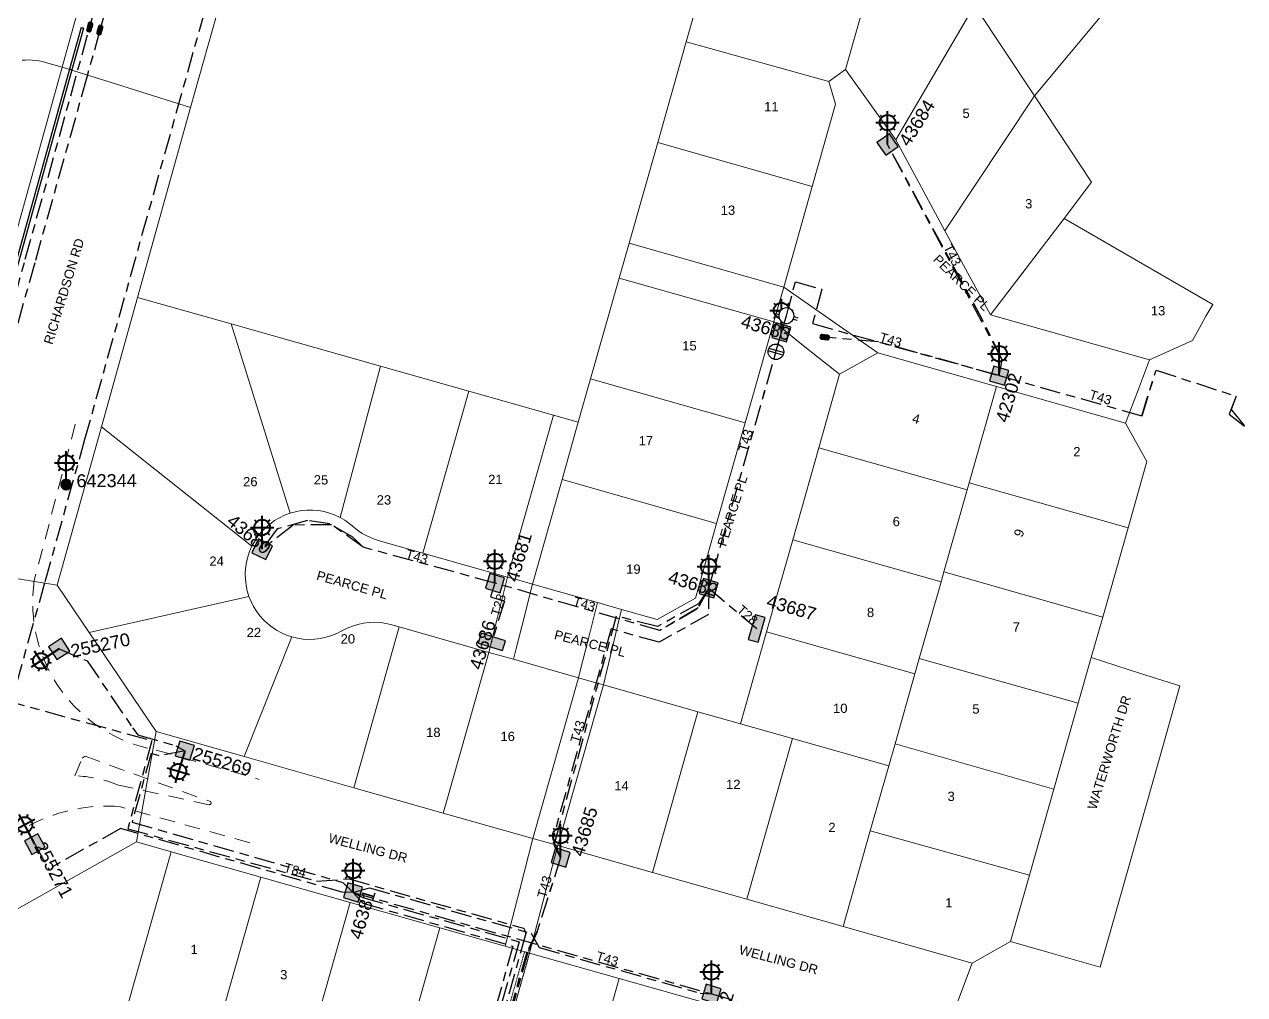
# Model space of a CAD drawing. Header units: metres. Extents: x 289087 to 291245, y 6227587 to 6229773.
# Drawn here: x 290850.8 to 291086.7, y 6228997.5 to 6229185.1 of the extents above; entities that cross this region are included whole.
import ezdxf
from ezdxf.enums import TextEntityAlignment as Align

# ---------------------------------------------------------------- set-up
doc = ezdxf.new("R2010")
doc.units = ezdxf.units.M
for name, pattern in [('Cable Exist UG', [8.2, 4, -1.2, 1.8, -1.2]), ('Dash', [5, 3, -2]), ('HIDDEN', [0.375, 0.25, -0.125]), ('HIDDEN2', [0.1875, 0.125, -0.0625])]:
    doc.linetypes.add(name, pattern=pattern)
for name, color, linetype, lineweight in [('Cadastre Developer_SP_EXT', 9, 'Continuous', 5), ('Cadastre Land Parcels_SP_EXT', 9, 'Continuous', 5), ('Cadastre Other Property_SP_EXT', 9, 'HIDDEN', 5), ('Cadastre Roads_SP_EXT', 9, 'Continuous', 5)]:
    doc.layers.add(name, color=color, linetype=linetype, lineweight=lineweight)
for name, color, linetype in [('Duct_SP_EXT', 7, 'Continuous'), ('Equip_HV_EXT', 7, 'Continuous'), ('Equip_LV_EXT', 7, 'Continuous'), ('Equip_SL_EXT', 7, 'Continuous'), ('Equip_SP_SL_EXT', 7, 'Continuous'), ('Mains_HV_EXT', 7, 'Continuous'), ('Mains_LV_EXT', 7, 'Continuous'), ('Mains_SL_EXT', 7, 'Continuous'), ('SupportsOH_SP_TR_HV_LV_SL_EXT', 7, 'Continuous'), ('SupportsUG_SP_LV_EXT', 7, 'Continuous'), ('SupportsUG_SP_LV_SL_EXT', 7, 'Continuous')]:
    doc.layers.add(name, color=color, linetype=linetype)
doc.styles.add('COLUMN_LABEL', font='arial.ttf')
doc.styles.add('iecARIAL', font='arial.ttf', dxfattribs={"height": 2})
doc.styles.add('POLE_LABEL', font='arial.ttf')
doc.styles.get("Standard").update_dxf_attribs({"font": 'arial.ttf'})

# ---------------------------------------------------------------- blocks, each defined once
blk = doc.blocks.new('COLUMN_EXT')
blk.add_hatch(color=256).paths.add_polyline_path([(-1.49, 1.48), (-1.49, -1.49), (1.48, -1.49), (1.48, 1.48)])
blk.add_lwpolyline([(-1.49, -1.49), (1.48, -1.49), (1.48, 1.48), (-1.49, 1.48)], close=True)
for tag, height, style, flags, p in [('ASSET_NUM', 2.5, 'COLUMN_LABEL', 8, (2, 2)), ('STRUCTURE_PLANT_NUMBER', 0.2, 'POLE_LABEL', 9, (1.81, 0.03)), ('STREET_CODE', 0.2, 'COLUMN_LABEL', 9, (1.81, -0.2))]:
    blk.add_attdef(tag, text='', height=height, dxfattribs=dict(style=style, flags=flags)).set_placement(p, align=Align.MIDDLE_LEFT)
at = {"flags": 1}
blk.add_attdef('Z', (1.81, -2.35), '', height=0.2, dxfattribs=at)
at = {"flags": 9}
for tag, p in [('COLUMN_TYPE', (1.81, -0.4)), ('OWNED_BY', (1.81, -0.6)), ('STATE', (1.81, -0.8)), ('USAGE', (1.81, -1)), ('STREETNAME', (1.81, -1.6)), ('SUBURB', (1.81, -1.8)), ('LEGEND', (1.81, -1.2)), ('LOCATION', (1.81, -1.4)), ('NOTES', (1.81, -2))]:
    blk.add_attdef(tag, text='', height=0.2, dxfattribs=at).set_placement(p, align=Align.MIDDLE_LEFT)
blk = doc.blocks.new('PILLAR_EXT')
blk.add_hatch(color=256).paths.add_polyline_path([(-2.475, 0.99), (-2.475, -0.99), (2.475, -0.99), (2.475, 0.99)])
blk.add_lwpolyline([(-2.475, -0.99), (2.475, -0.99), (2.475, 0.99), (-2.475, 0.99)], close=True)
at = {"style": 'iecARIAL', "flags": 8}
blk.add_attdef('ASSET_NUM', (1.5, 3.5), '', height=2.5, dxfattribs=at)
for tag, p, flags in [('OWNED_BY', (0, -0.2), 9), ('STATE', (0, -0.4), 9), ('SUPPORT_TYPE', (0, -0.6), 9), ('STREETNAME', (0, -1.8), 9), ('SUBURB', (0, -2), 1), ('USAGE', (0, -0.8), 9), ('LEGEND', (0, -1), 9), ('LOCATION', (0, -1.2), 9), ('NOTES', (0, -1.4), 9), ('PARENT', (0, -1.6), 9)]:
    blk.add_attdef(tag, p, '', height=0.2, dxfattribs=dict(flags=flags))
blk = doc.blocks.new('SL_LANTERN_EXT')
at = {"lineweight": 40}
for p, q in [((-1.46, 5.68), (-1.06, 5.28)), ((0, 1.97), (0, 6.47)), ((1.46, 5.68), (1.06, 5.28)), ((-2.25, 4.22), (2.25, 4.22)), ((-1.46, 2.76), (-1.06, 3.16)), ((0, 0), (0, 2.72)), ((1.46, 2.76), (1.06, 3.16))]:
    blk.add_line(p, q, dxfattribs=at)
blk.add_circle((0, 4.22), 1.5, dxfattribs=at)
at = {"style": 'iecARIAL', "flags": 9}
blk.add_attdef('ASSET_NUM', (1.5, 1.5), '', height=2.5, dxfattribs=at)
for tag, p, height, flags in [('OPERATING_VOLTAGE', (0.98, -1.65), 0.2, 9), ('ORIENTATION', (0.98, -1.85), 0.2, 9), ('OWNED_BY', (0.98, -2.05), 0.2, 9), ('STATE', (0.98, -2.25), 0.2, 9), ('CONSTRUCTED_VOLTAGE', (0.98, -0.65), 0.2, 9), ('CONTROL_TYPE', (0.98, -0.85), 0.2, 9), ('LANTERN_PURPOSE', (0.98, -1.05), 0.2, 9), ('LANTERN_TYPE', (0.98, -1.25), 0.2, 9), ('NO_PHASES', (0.98, -1.45), 0.2, 9), ('USAGE', (0.98, -2.45), 0.2, 9), ('LNUMBER', (2.18, -3.25), 2.5, 8), ('CEXIST', (0.98, -2.65), 0.2, 9), ('CNEW', (0.98, -2.85), 0.2, 9), ('CNUMBER', (0.98, -3.05), 0.2, 9), ('CREMOVE', (0.98, -3.25), 0.2, 9), ('CREPLACE', (0.98, -3.45), 0.2, 9), ('LKINGHEIGHT', (0.98, -3.65), 0.2, 9), ('LBRACKET', (0.98, -3.85), 0.2, 9), ('LBRACKETVOCAB', (0.98, -4.05), 0.2, 9), ('LCATEGORY', (0.98, -4.25), 0.2, 9), ('LCHARGE1', (0.98, -4.45), 0.2, 9), ('LCHARGE1PERCENT', (0.98, -4.65), 0.2, 9), ('LCHARGE2', (0.98, -4.85), 0.2, 9), ('LCHARGE2PERCENT', (0.98, -5.05), 0.2, 9), ('LCHARGE3', (0.98, -5.25), 0.2, 9), ('LCHARGE3PERCENT', (0.98, -5.45), 0.2, 9), ('LEXIST', (0.98, -5.65), 0.2, 9), ('LLAMP', (0.98, -5.85), 0.2, 9), ('LLAMPVOCAB', (0.98, -6.05), 0.2, 9), ('LMAST', (0.98, -6.25), 0.2, 9), ('LMASTVOCAB', (0.98, -6.45), 0.2, 9), ('LNEW', (0.98, -6.65), 0.2, 9), ('LANTNUMBER', (0.98, -6.85), 0.2, 9), ('LOUTREACH', (0.98, -7.25), 0.2, 9), ('STREETNAME', (0.98, -9.25), 0.2, 9), ('SUBURB', (0.98, -9.45), 0.2, 1), ('LOUTREACHVOCAB', (0.98, -7.45), 0.2, 9), ('LRATECODE', (0.98, -7.65), 0.2, 9), ('LREMOVE', (0.98, -7.85), 0.2, 9), ('LREPLACE', (0.98, -8.05), 0.2, 9), ('LTYPE', (0.98, -8.25), 0.2, 9), ('LTYPEVOCAB', (0.98, -8.45), 0.2, 9), ('LEGEND', (0.98, -8.65), 0.2, 9), ('LOCATION', (0.98, -8.85), 0.2, 9), ('NOTES', (0.98, -9.05), 0.2, 9)]:
    blk.add_attdef(tag, p, '', height=height, dxfattribs=dict(flags=flags))
blk = doc.blocks.new('POLE_EXT')
blk.add_hatch(color=256).paths.add_polyline_path([(-1, 0, 1), (1, 0, 1)])
blk.add_lwpolyline([(-1, 0, 1), (1, 0, 1)], format="xyb", close=True)
for tag, height, flags, p in [('pNumber', 2.5, 8, (-17.84, 2.07)), ('OWNED_BY', 0.2, 9, (1.35, -0.4)), ('SPECIAL_USE', 0.2, 9, (1.35, -0.8)), ('STATE', 0.2, 9, (1.35, -1)), ('cLV', 0.2, 9, (1.35, -1.4)), ('hDepth', 0.2, 9, (1.35, -1.6)), ('hDia', 0.2, 9, (1.35, -1.8)), ('cHV', 0.2, 9, (1.35, -2)), ('PARENT', 0.2, 9, (1.35, -0.6)), ('USAGE', 0.2, 9, (1.35, -1.2)), ('LBRACKET', 0.2, 9, (1.35, -2.2)), ('LExisting', 0.2, 9, (1.35, -2.4)), ('cLinedev', 0.2, 9, (1.35, -3.4)), ('pExisting', 0.2, 9, (1.35, -3.8)), ('pFooting', 0.2, 9, (1.35, -4.4)), ('pNew', 0.2, 9, (1.35, -4.6)), ('LANTNUMBER', 0.2, 9, (1.35, -2.6)), ('LOther', 0.2, 9, (1.35, -2.8)), ('LRemove', 0.2, 9, (1.35, -3)), ('LEGEND', 0.2, 9, (1.35, -3.2)), ('LOCATION', 0.2, 9, (1.35, -3.6)), ('PFNUMBER', 0.2, 9, (1.35, -4)), ('NEWPFNUMBER', 0.2, 9, (1.35, -4.2)), ('pRelocate', 0.2, 9, (1.35, -5)), ('pRemove', 0.2, 9, (1.35, -5.2)), ('pReplace', 0.2, 9, (1.35, -5.4)), ('pStay', 0.2, 9, (1.35, -5.6)), ('pType', 0.2, 9, (1.35, -5.8)), ('cspan', 0.2, 9, (1.35, -6)), ('STREETNAME', 0.2, 9, (1.35, -6.2)), ('SUBURB', 0.2, 9, (1.35, -6.4)), ('OPERATED_BY', 0.2, 9, (1.36, -7.01)), ('NOTES', 0.2, 9, (1.35, -6.6)), ('MAINTAINED_BY', 0.2, 9, (1.36, -6.81))]:
    blk.add_attdef(tag, text='', height=height, dxfattribs=dict(flags=flags)).set_placement(p, align=Align.MIDDLE_LEFT)
at = {"style": 'POLE_LABEL'}
for tag, height, flags, p in [('ASSET_NUM', 2.5, 8, (2, 2)), ('STRUCTURE_PLANT_NUMBER', 0.2, 9, (1.35, 0.03)), ('STREET_CODE', 0.2, 9, (1.35, -0.2))]:
    blk.add_attdef(tag, text='', height=height, dxfattribs=dict(at, flags=flags)).set_placement(p, align=Align.MIDDLE_LEFT)
at = {"flags": 1}
blk.add_attdef('Z', (1.35, -7.33), '', height=0.2, dxfattribs=at)
blk = doc.blocks.new('HV_STJ_EXT')
h = blk.add_hatch(color=256)
edge = h.paths.add_edge_path()
edge.add_ellipse((-0.59, 0.13), major_axis=(0.226, 0.226), ratio=1, start_angle=45, end_angle=135)
edge.add_line((-0.91, 0.13), (-0.91, -0.13))
edge.add_ellipse((-0.59, -0.13), major_axis=(0.226, 0.226), ratio=1, start_angle=135, end_angle=225)
edge.add_line((-0.59, -0.45), (0.59, -0.45))
edge.add_ellipse((0.59, -0.13), major_axis=(-0.226, 0.226), ratio=1, start_angle=135, end_angle=225)
edge.add_line((0.91, -0.13), (0.91, 0.13))
edge.add_ellipse((0.59, 0.13), major_axis=(-0.226, 0.226), ratio=1, start_angle=225, end_angle=315)
edge.add_line((0.59, 0.45), (-0.59, 0.45))
blk.add_lwpolyline([(-0.91, 0.13), (-0.91, -0.13, 0.414214), (-0.59, -0.45), (0.59, -0.45, 0.414214), (0.91, -0.13), (0.91, 0.13, 0.414214), (0.59, 0.45), (-0.59, 0.45, 0.414214)], format="xyb", close=True)
for tag, flags, p in [('ORIENTATION', 9, (1.5, 0)), ('Z', 1, (1.5, -0.8)), ('USAGE', 9, (1.5, -0.2)), ('LEGEND', 9, (1.5, -0.4)), ('NOTES', 9, (1.5, -0.6))]:
    blk.add_attdef(tag, text='', height=0.2, dxfattribs=dict(flags=flags)).set_placement(p, align=Align.MIDDLE_LEFT)
blk = doc.blocks.new('SL_STJ_EXT')
h = blk.add_hatch(color=256)
edge = h.paths.add_edge_path()
edge.add_ellipse((-0.59, 0.13), major_axis=(0.226, 0.226), ratio=1, start_angle=45, end_angle=135)
edge.add_line((-0.91, 0.13), (-0.91, -0.13))
edge.add_ellipse((-0.59, -0.13), major_axis=(0.226, 0.226), ratio=1, start_angle=135, end_angle=225)
edge.add_line((-0.59, -0.45), (0.59, -0.45))
edge.add_ellipse((0.59, -0.13), major_axis=(-0.226, 0.226), ratio=1, start_angle=135, end_angle=225)
edge.add_line((0.91, -0.13), (0.91, 0.13))
edge.add_ellipse((0.59, 0.13), major_axis=(-0.226, 0.226), ratio=1, start_angle=225, end_angle=315)
edge.add_line((0.59, 0.45), (-0.59, 0.45))
blk.add_lwpolyline([(-0.91, 0.13), (-0.91, -0.13, 0.414214), (-0.59, -0.45), (0.59, -0.45, 0.414214), (0.91, -0.13), (0.91, 0.13, 0.414214), (0.59, 0.45), (-0.59, 0.45, 0.414214)], format="xyb", close=True)
at = {"flags": 1}
blk.add_attdef('Z', (0, 0), '', height=0.2, dxfattribs=at)
at = {"flags": 9}
for tag, p in [('ORIENTATION', (0, 0)), ('USAGE', (0, -0.2)), ('LEGEND', (0, -0.4)), ('NOTES', (0, -0.6))]:
    blk.add_attdef(tag, text='', height=0.2, dxfattribs=at).set_placement(p, align=Align.MIDDLE_LEFT)
blk = doc.blocks.new('LV_UG_LINKS_CLOSED_EXT')
blk.add_wipeout([(-1.06, 1.06), (-1.18, 0.92), (-1.29, 0.76), (-1.37, 0.59), (-1.43, 0.42), (-1.48, 0.23), (-1.49, 0.05), (-1.49, -0.14), (-1.46, -0.33), (-1.41, -0.51), (-1.33, -0.68), (-1.24, -0.84), (-1.12, -0.99), (-0.99, -1.12), (-0.84, -1.24), (-0.68, -1.33), (-0.51, -1.41), (-0.33, -1.46), (-0.14, -1.49), (0.05, -1.49), (0.23, -1.48), (0.42, -1.43), (0.59, -1.37), (0.76, -1.29), (0.92, -1.18), (1.06, -1.06), (1.18, -0.92), (1.29, -0.76), (1.37, -0.59), (1.43, -0.42), (1.48, -0.23), (1.49, -0.05), (1.49, 0.14), (1.46, 0.33), (1.41, 0.51), (1.33, 0.68), (1.24, 0.84), (1.12, 0.99), (0.99, 1.12), (0.84, 1.24), (0.68, 1.33), (0.51, 1.41), (0.33, 1.46), (0.14, 1.49), (-0.05, 1.49), (-0.23, 1.48), (-0.42, 1.43), (-0.59, 1.37), (-0.76, 1.29), (-0.92, 1.18)])
for p, q in [((-0.25, -1.48), (-0.25, 1.48)), ((0.25, -1.48), (0.25, 1.48))]:
    blk.add_line(p, q)
blk.add_circle((0, 0), 1.5)
at = {"flags": 9}
for tag, p in [('ACTUAL_STATUS', (0, 0)), ('CONSTRUCTED_VOLTAGE', (0, -0.2)), ('OPERATING_VOLTAGE', (0, -0.6)), ('ORIENTATION', (0, -0.8)), ('STATE', (0, -1)), ('SWITCH_TYPE', (0, -1.2)), ('NO_PHASES', (0, -0.4)), ('USAGE', (0, -1.4)), ('NOTES', (0, -1.6))]:
    blk.add_attdef(tag, text='', height=0.2, dxfattribs=at).set_placement(p, align=Align.MIDDLE_LEFT)
at = {"flags": 1}
blk.add_attdef('Z', (0, 0), '', height=0.2, dxfattribs=at)
blk = doc.blocks.new('LV_UG_LINKS_OPEN_EXT')
for p, q in [((-0.25, 1.47), (-0.25, 2.22)), ((0.25, 1.47), (0.25, 2.22)), ((-0.25, -1.47), (-0.25, -2.22)), ((0.25, -1.47), (0.25, -2.22))]:
    blk.add_line(p, q)
at = {"flags": 9}
for tag, p in [('ACTUAL_STATUS', (0, 0)), ('CONSTRUCTED_VOLTAGE', (0, -0.2)), ('OPERATING_VOLTAGE', (0, -0.6)), ('ORIENTATION', (0, -0.8)), ('STATE', (0, -1)), ('SWITCH_TYPE', (0, -1.2)), ('NO_PHASES', (0, -0.4)), ('USAGE', (0, -1.4)), ('NOTES', (0, -1.6))]:
    blk.add_attdef(tag, text='', height=0.2, dxfattribs=at).set_placement(p, align=Align.MIDDLE_LEFT)
at = {"flags": 1}
blk.add_attdef('Z', (0, 0), '', height=0.2, dxfattribs=at)
blk.add_wipeout([(-0.25, 1.47), (-0.43, 1.43), (-0.61, 1.36), (-0.77, 1.28), (-0.93, 1.17), (-1.07, 1.05), (-1.19, 0.9), (-1.29, 0.75), (-1.38, 0.58), (-1.44, 0.4), (-1.48, 0.22), (-1.49, 0.03), (-1.49, -0.16), (-1.45, -0.34), (-1.4, -0.52), (-1.32, -0.69), (-1.23, -0.85), (-1.11, -1), (-0.98, -1.13), (-0.83, -1.24), (-0.66, -1.34), (-0.49, -1.41), (-0.31, -1.46), (-0.13, -1.49), (0.06, -1.49), (0.25, -1.47), (0.43, -1.43), (0.61, -1.36), (0.77, -1.28), (0.93, -1.17), (1.07, -1.05), (1.19, -0.9), (1.29, -0.75), (1.38, -0.58), (1.44, -0.4), (1.48, -0.22), (1.49, -0.03), (1.49, 0.16), (1.45, 0.34), (1.4, 0.52), (1.32, 0.69), (1.23, 0.85), (1.11, 1), (0.98, 1.13), (0.83, 1.24), (0.66, 1.34), (0.49, 1.41), (0.31, 1.46), (0.13, 1.49), (-0.06, 1.49)])
blk.add_lwpolyline([(0, -1.49, 1), (0, 1.49, 1)], format="xyb", close=True)

msp = doc.modelspace()

# ---------------------------------------------------------------- linework, layer by layer
at = {"layer": 'Cadastre Developer_SP_EXT', "linetype": 'Dash'}
for points in [[(290860.65, 6229107.8), (290852.72, 6229077.59)], [(290876.27, 6229044.78), (290896.21, 6229039.11)], [(290860.58, 6229039.8), (290861.98, 6229043.23)], [(290861.98, 6229043.23), (290862.54, 6229043.56)], [(290862.54, 6229043.56), (290886.76, 6229034.81)], [(290886.5, 6229034.21), (290868.99, 6229038.01)], [(290894.36, 6229026.86), (290869.13, 6229033.87)]]:
    msp.add_lwpolyline(points, dxfattribs=at)
for points in [[(290852.72, 6229077.59, 0.405452), (290876.27, 6229044.78)], [(290868.99, 6229038.01, 0.087055), (290860.58, 6229039.8)], [(290886.76, 6229034.81, -0.772162), (290886.5, 6229034.21)], [(290869.13, 6229033.87, 0.233283), (290842.81, 6229023.12)]]:
    msp.add_lwpolyline(points, format="xyb", dxfattribs=at)
at = {"layer": 'Cadastre Land Parcels_SP_EXT', "linetype": 'Continuous'}
for points in [[(291046.06, 6229171.25), (291067.8, 6229197.41), (291056.76, 6229211.63), (291034.48, 6229188.76), (291046.06, 6229171.25)], [(291034.48, 6229188.76), (291032.87, 6229191.19), (291022.11, 6229207.46), (291014.16, 6229192.72), (291009.52, 6229176.37), (291019.23, 6229162.78), (291034.48, 6229188.76)], [(291014.16, 6229192.72), (290984.28, 6229201.2), (290978.75, 6229181.7), (291006.27, 6229174.04), (291009.52, 6229176.37), (291014.16, 6229192.72)], [(291028.74, 6229145.18), (291046.06, 6229171.25), (291034.48, 6229188.76), (291019.23, 6229162.78), (291028.74, 6229145.18)], [(291006.27, 6229174.04), (290978.75, 6229181.7), (290973.23, 6229162.23), (291003.1, 6229153.75), (291007.6, 6229169.63), (291006.27, 6229174.04)], [(291057.08, 6229154.58), (291046.06, 6229171.25), (291028.74, 6229145.18), (291037.54, 6229128.9), (291051.78, 6229147.58), (291057.08, 6229154.58)], [(291003.1, 6229153.75), (290973.23, 6229162.23), (290967.7, 6229142.75), (290997.58, 6229134.27), (291003.1, 6229153.75)], [(291076.62, 6229123.96), (291076.61, 6229123.97), (291077.86, 6229126.31), (291079.16, 6229128.65), (291080.52, 6229130.95), (291051.78, 6229147.58), (291037.54, 6229128.9), (291068.25, 6229120.19), (291076.62, 6229123.96)], [(290995.66, 6229127.54), (290965.79, 6229136.02), (290960.26, 6229116.55), (290990.14, 6229108.07), (290995.66, 6229127.54)], [(290890.77, 6229127.17), (290872.7, 6229132.3), (290865.7, 6229107.26), (290894.78, 6229084.2), (290895.32, 6229085.17), (290895.94, 6229086.1), (290896.64, 6229086.96), (290897.41, 6229087.76), (290898.25, 6229088.48), (290899.15, 6229089.13), (290900.11, 6229089.7), (290901.11, 6229090.18), (290902.15, 6229090.57), (290890.77, 6229127.17)], [(290919.63, 6229118.99), (290890.77, 6229127.17), (290902.15, 6229090.57), (290903.22, 6229090.86), (290904.31, 6229091.06), (290905.42, 6229091.16), (290906.53, 6229091.16), (290907.64, 6229091.06), (290908.73, 6229090.87), (290909.81, 6229090.58), (290910.85, 6229090.19), (290911.85, 6229089.72), (290919.63, 6229118.99)], [(291004.36, 6229103.23), (291033.03, 6229095.09), (291033.41, 6229096.44), (291038.7, 6229115.06), (291015.8, 6229121.56), (291008.39, 6229117.43), (291004.36, 6229103.23)], [(290936.71, 6229114.14), (290919.63, 6229118.99), (290911.85, 6229089.72), (290912.72, 6229089.21), (290913.53, 6229088.64), (290915.18, 6229087.3), (290916.12, 6229086.67), (290917.1, 6229086.12), (290918.14, 6229085.67), (290919.21, 6229085.32), (290927.83, 6229082.87), (290936.71, 6229114.14)], [(290990.14, 6229108.07), (290960.26, 6229116.55), (290957.88, 6229108.14), (290954.74, 6229097.07), (290984.61, 6229088.59), (290990.14, 6229108.07)], [(291067.78, 6229100.58), (291063.67, 6229107.98), (291038.7, 6229115.06), (291033.41, 6229096.44), (291064.14, 6229087.73), (291067.78, 6229100.58)], [(290944.19, 6229078.23), (290953.07, 6229109.5), (290936.71, 6229114.14), (290927.83, 6229082.87), (290944.19, 6229078.23)], [(290894.78, 6229084.2), (290865.7, 6229107.26), (290857.15, 6229076.63), (290863.31, 6229067.51), (290894.21, 6229074.49), (290893.89, 6229075.55), (290893.66, 6229076.63), (290893.53, 6229077.74), (290893.5, 6229078.85), (290893.56, 6229079.96), (290893.72, 6229081.05), (290893.98, 6229082.13), (290894.34, 6229083.18), (290894.78, 6229084.2)], [(291028.52, 6229079.22), (291033.03, 6229095.09), (291004.36, 6229103.23), (290999.31, 6229085.44), (291027.99, 6229077.31), (291028.52, 6229079.22)], [(290984.61, 6229088.59), (290954.74, 6229097.07), (290949, 6229076.87), (290961.61, 6229073.29), (290966.24, 6229071.97), (290973.1, 6229070.03), (290980.52, 6229074.16), (290984.61, 6229088.59)], [(291028.52, 6229079.22), (291059.25, 6229070.49), (291064.14, 6229087.73), (291033.41, 6229096.44), (291033.03, 6229095.09), (291028.52, 6229079.22)], [(291023.78, 6229062.5), (291027.99, 6229077.31), (290999.31, 6229085.44), (290994.27, 6229067.66), (291022.94, 6229059.52), (291023.78, 6229062.5)], [(291059.25, 6229070.49), (291028.52, 6229079.22), (291027.99, 6229077.31), (291023.78, 6229062.5), (291054.52, 6229053.85), (291057.02, 6229062.65), (291059.25, 6229070.49)], [(290902.53, 6229066.66), (290901.5, 6229067.01), (290900.51, 6229067.44), (290899.57, 6229067.95), (290898.68, 6229068.54), (290897.83, 6229069.21), (290897.04, 6229069.95), (290896.33, 6229070.75), (290895.68, 6229071.62), (290895.11, 6229072.53), (290894.62, 6229073.49), (290894.21, 6229074.49), (290863.31, 6229067.51), (290876.25, 6229048.33), (290893.29, 6229043.5), (290902.53, 6229066.66)], [(290923.27, 6229068.58), (290921.81, 6229068.99), (290920.73, 6229069.25), (290919.64, 6229069.41), (290918.54, 6229069.47), (290917.43, 6229069.43), (290916.34, 6229069.3), (290915.26, 6229069.07), (290914.2, 6229068.74), (290913.18, 6229068.33), (290912.19, 6229067.82), (290911.21, 6229067.31), (290910.18, 6229066.9), (290909.11, 6229066.57), (290908.03, 6229066.34), (290906.92, 6229066.21), (290905.82, 6229066.18), (290904.7, 6229066.24), (290903.61, 6229066.41), (290902.53, 6229066.66), (290893.29, 6229043.5), (290914.46, 6229037.49), (290923.27, 6229068.58)], [(290940.6, 6229063.66), (290923.27, 6229068.58), (290914.46, 6229037.49), (290931.77, 6229032.58), (290932.21, 6229034.12), (290940.6, 6229063.66)], [(291019.09, 6229045.96), (291022.94, 6229059.52), (290994.27, 6229067.66), (290989.21, 6229049.86), (290999.28, 6229047), (291017.89, 6229041.72), (291019.09, 6229045.96)], [(290957.91, 6229058.75), (290945.33, 6229062.32), (290940.6, 6229063.66), (290932.21, 6229034.12), (290931.77, 6229032.58), (290949.1, 6229027.67), (290957.91, 6229058.75)], [(291054.52, 6229053.85), (291023.78, 6229062.5), (291022.94, 6229059.52), (291019.09, 6229045.96), (291049.8, 6229037.21), (291054.52, 6229053.85)], [(290981, 6229052.19), (290962.73, 6229057.38), (290954.34, 6229027.85), (290953.9, 6229026.31), (290972.19, 6229021.12), (290981, 6229052.19)], [(290989.21, 6229049.86), (290981, 6229052.19), (290972.19, 6229021.12), (290990.47, 6229015.93), (290999.28, 6229047), (290989.21, 6229049.86)], [(291014.32, 6229029.17), (291017.89, 6229041.72), (290999.28, 6229047), (290990.47, 6229015.93), (291009.07, 6229010.65), (291014.32, 6229029.17)], [(291049.8, 6229037.21), (291019.09, 6229045.96), (291017.89, 6229041.72), (291014.32, 6229029.17), (291045.08, 6229020.57), (291049.8, 6229037.21)], [(291045.08, 6229020.57), (291014.32, 6229029.17), (291009.07, 6229010.65), (291034.03, 6229003.59), (291041.44, 6229007.73), (291045.08, 6229020.57)], [(290879.16, 6229025.11), (290872.49, 6229027), (290838.03, 6229007.65), (290835.53, 6228998.21), (290834.93, 6228996.06), (290853.78, 6228993), (290864.99, 6228957.57), (290865.6, 6228957.82), (290866.22, 6228958.03), (290866.85, 6228958.21), (290867.49, 6228958.36), (290868.13, 6228958.48), (290868.37, 6228958.51), (290857.65, 6228992.37), (290869.36, 6228990.46), (290879.16, 6229025.11)], [(290896.48, 6229020.21), (290879.16, 6229025.11), (290869.36, 6228990.46), (290886.69, 6228985.56), (290896.48, 6229020.21)], [(290913.81, 6229015.31), (290896.48, 6229020.21), (290886.69, 6228985.56), (290904.01, 6228980.66), (290913.81, 6229015.31)], [(290931.13, 6229010.41), (290913.81, 6229015.31), (290904.01, 6228980.66), (290921.33, 6228975.76), (290931.13, 6229010.41)], [(290948.46, 6229005.51), (290943.77, 6229006.84), (290931.13, 6229010.41), (290921.33, 6228975.76), (290938.66, 6228970.86), (290948.46, 6229005.51)], [(290965.78, 6229000.61), (290948.46, 6229005.51), (290938.66, 6228970.86), (290955.98, 6228965.96), (290965.78, 6229000.61)], [(290983.1, 6228995.71), (290965.78, 6229000.61), (290955.98, 6228965.96), (290973.3, 6228961.06), (290983.1, 6228995.71)]]:
    msp.add_lwpolyline(points, close=True, dxfattribs=at)
for points in [[(290888.76, 6229189.86), (290882.94, 6229169), (290872.7, 6229132.3), (290890.77, 6229127.17), (290919.63, 6229118.99), (290936.71, 6229114.14), (290953.07, 6229109.5), (290957.88, 6229108.14), (290960.26, 6229116.55), (290965.79, 6229136.02), (290967.7, 6229142.75), (290973.23, 6229162.23), (290978.75, 6229181.7), (290984.28, 6229201.2)], [(290848.06, 6229140.61), (290858.14, 6229176.84), (290858.14, 6229176.84), (290854.87, 6229177.74), (290854.28, 6229177.9), (290853.63, 6229178.02), (290852.99, 6229178.12), (290852.33, 6229178.18), (290851.68, 6229178.2), (290851.03, 6229178.19), (290850.37, 6229178.15)]]:
    msp.add_lwpolyline(points, dxfattribs=at)
at = {"layer": 'Cadastre Other Property_SP_EXT', "linetype": 'HIDDEN2'}
msp.add_lwpolyline([(290947.49, 6229005.78), (290929.6, 6228942.76), (290930.63, 6228942.48), (290948.46, 6229005.51), (290947.49, 6229005.78)], close=True, dxfattribs=at)
at = {"layer": 'Cadastre Roads_SP_EXT', "linetype": 'Continuous'}
msp.add_lwpolyline([(290850.37, 6229178.15), (290851.03, 6229178.19), (290851.68, 6229178.2), (290852.33, 6229178.18), (290852.99, 6229178.12), (290853.63, 6229178.02), (290854.28, 6229177.9), (290854.87, 6229177.74), (290858.14, 6229176.84), (290861.23, 6229187.95), (290864.43, 6229199.49), (290860.88, 6229200.47), (290854.8, 6229202.17), (290854.8, 6229202.17), (290852.97, 6229202.68), (290852.41, 6229202.82), (290851.77, 6229202.95), (290851.12, 6229203.04), (290850.47, 6229203.1)], dxfattribs=at)
for points in [[(290882.94, 6229169), (290868.59, 6229173.53), (290858.14, 6229176.84), (290848.06, 6229140.61), (290835.2, 6229094.37), (290831.44, 6229080.88), (290842.36, 6229079.07), (290857.15, 6229076.63), (290865.7, 6229107.26), (290872.7, 6229132.3), (290882.94, 6229169)], [(291019.23, 6229162.78), (291009.52, 6229176.37), (291006.27, 6229174.04), (291007.6, 6229169.63), (291003.1, 6229153.75), (290997.58, 6229134.27), (291006.39, 6229128.12), (291015.8, 6229121.56), (291038.7, 6229115.06), (291063.67, 6229107.98), (291066.14, 6229114.56), (291068.25, 6229120.19), (291037.54, 6229128.9), (291028.74, 6229145.18), (291019.23, 6229162.78)], [(290997.58, 6229134.27), (290967.7, 6229142.75), (290965.79, 6229136.02), (290995.66, 6229127.54), (290996.38, 6229130.07), (290997.58, 6229134.27)], [(291008.39, 6229117.43), (291002.33, 6229122.24), (290995.66, 6229127.54), (290990.14, 6229108.07), (290984.61, 6229088.59), (290980.52, 6229074.16), (290973.1, 6229070.03), (290966.24, 6229071.97), (290964.42, 6229064.41), (290962.73, 6229057.38), (290981, 6229052.19), (290989.21, 6229049.86), (290994.27, 6229067.66), (290999.31, 6229085.44), (291004.36, 6229103.23), (291008.39, 6229117.43)], [(290957.88, 6229108.14), (290953.07, 6229109.5), (290944.19, 6229078.23), (290946.4, 6229077.61), (290949, 6229076.87), (290954.74, 6229097.07), (290957.88, 6229108.14)], [(290911.85, 6229089.72), (290910.85, 6229090.19), (290909.81, 6229090.58), (290908.73, 6229090.87), (290907.64, 6229091.06), (290906.53, 6229091.16), (290905.42, 6229091.16), (290904.31, 6229091.06), (290903.22, 6229090.86), (290902.15, 6229090.57), (290901.11, 6229090.18), (290900.11, 6229089.7), (290899.15, 6229089.13), (290898.25, 6229088.48), (290897.41, 6229087.76), (290896.64, 6229086.96), (290895.94, 6229086.1), (290895.32, 6229085.17), (290894.78, 6229084.2), (290894.34, 6229083.18), (290893.98, 6229082.13), (290893.72, 6229081.05), (290893.56, 6229079.96), (290893.5, 6229078.85), (290893.53, 6229077.74), (290893.66, 6229076.63), (290893.89, 6229075.55), (290894.21, 6229074.49), (290894.62, 6229073.49), (290895.11, 6229072.53), (290895.68, 6229071.62), (290896.33, 6229070.75), (290897.04, 6229069.95), (290897.83, 6229069.21), (290898.68, 6229068.54), (290899.57, 6229067.95), (290900.51, 6229067.44), (290901.5, 6229067.01), (290902.53, 6229066.66), (290903.61, 6229066.41), (290904.7, 6229066.24), (290905.82, 6229066.18), (290906.92, 6229066.21), (290908.03, 6229066.34), (290909.11, 6229066.57), (290910.18, 6229066.9), (290911.21, 6229067.31), (290912.19, 6229067.82), (290913.18, 6229068.33), (290914.2, 6229068.74), (290915.26, 6229069.07), (290916.34, 6229069.3), (290917.43, 6229069.43), (290918.54, 6229069.47), (290919.64, 6229069.41), (290920.73, 6229069.25), (290921.81, 6229068.99), (290923.27, 6229068.58), (290940.6, 6229063.66), (290942.14, 6229069.92), (290944.19, 6229078.23), (290927.83, 6229082.87), (290919.21, 6229085.32), (290918.14, 6229085.67), (290917.1, 6229086.12), (290916.12, 6229086.67), (290915.18, 6229087.3), (290913.53, 6229088.64), (290912.72, 6229089.21), (290911.85, 6229089.72)], [(290961.61, 6229073.29), (290949, 6229076.87), (290946.93, 6229068.68), (290945.79, 6229064.16), (290945.33, 6229062.32), (290957.91, 6229058.75), (290958.39, 6229060.61), (290959.65, 6229065.56), (290961.61, 6229073.29)], [(291074.17, 6229057.16), (291066.56, 6229059.6), (291057.02, 6229062.65), (291054.52, 6229053.85), (291049.8, 6229037.21), (291045.08, 6229020.57), (291041.44, 6229007.73), (291048.84, 6229005.63), (291058.75, 6229002.81), (291061.81, 6229013.59), (291066.46, 6229029.99), (291071.12, 6229046.39), (291074.17, 6229057.16)], [(290962.73, 6229057.38), (290960.82, 6229057.92), (290957.91, 6229058.75), (290949.1, 6229027.67), (290951.88, 6229026.88), (290953.9, 6229026.31), (290954.34, 6229027.85), (290962.73, 6229057.38)], [(290893.29, 6229043.5), (290876.25, 6229048.33), (290874.48, 6229038.32), (290872.49, 6229027), (290879.16, 6229025.11), (290896.48, 6229020.21), (290913.81, 6229015.31), (290931.13, 6229010.41), (290943.77, 6229006.84), (290946.58, 6229017.83), (290949.1, 6229027.67), (290931.77, 6229032.58), (290914.46, 6229037.49), (290893.29, 6229043.5)], [(290972.19, 6229021.12), (290953.9, 6229026.31), (290951.43, 6229016.87), (290948.46, 6229005.51), (290965.78, 6229000.61), (290983.1, 6228995.71), (291000.42, 6228990.81), (291026.41, 6228983.46), (291030.38, 6228993.94), (291034.03, 6229003.59), (291009.07, 6229010.65), (290990.47, 6229015.93), (290972.19, 6229021.12)]]:
    msp.add_lwpolyline(points, close=True, dxfattribs=at)
at = {"layer": 'Duct_SP_EXT'}
for p, q in [((290861.77, 6229184.46), (290859.54, 6229176.45)), ((290862.24, 6229184.33), (290860.01, 6229176.32)), ((290861.77, 6229184.46), (290862.01, 6229184.4)), ((290862.24, 6229184.33), (290862.01, 6229184.4)), ((290859.54, 6229176.45), (290817.71, 6229025.99)), ((290860.01, 6229176.32), (290818.17, 6229025.86)), ((290859.54, 6229176.45), (290859.54, 6229176.45)), ((290859.54, 6229176.45), (290859.78, 6229176.38)), ((290859.54, 6229176.45), (290859.78, 6229176.38)), ((290860.01, 6229176.32), (290859.78, 6229176.38)), ((290860.01, 6229176.32), (290859.78, 6229176.38)), ((290860.01, 6229176.32), (290860.01, 6229176.32))]:
    msp.add_line(p, q, dxfattribs=at)
at = {"layer": 'Mains_HV_EXT', "linetype": 'Cable Exist UG'}
for points in [[(290863.44, 6229184.57), (290887.48, 6229271.2), (290887.48, 6229271.2), (290890.34, 6229281.42), (290890.34, 6229281.42), (290898.71, 6229311.36), (290898.71, 6229311.36), (290931.06, 6229427.76), (290931.06, 6229427.76), (290934.66, 6229440.42), (290934.66, 6229440.42), (290940.54, 6229461.15), (290954.61, 6229510.48), (290961.39, 6229534.31), (290966.28, 6229552.13), (291007.87, 6229706.09), (291007.87, 6229706.09), (291021.03, 6229754.96)], [(291022.94, 6229754.5), (291009.55, 6229704.55), (291009.55, 6229704.55), (290964.72, 6229538.77), (290964.72, 6229538.77), (290936.4, 6229439.64), (290936.4, 6229439.64), (290933.68, 6229429.45), (290933.68, 6229429.45), (290931.51, 6229421.54), (290931.51, 6229421.54), (290891.49, 6229278.02), (290891.49, 6229278.02), (290890.46, 6229274.3), (290890.46, 6229274.3), (290865.4, 6229183.98)], [(290954.52, 6229443.63), (290941.82, 6229399.33), (290922.26, 6229328.99), (290922.26, 6229328.99), (290906.9, 6229273.65), (290898.95, 6229245.29), (290896.1, 6229236.48), (290898.85, 6229234.89), (290862.46, 6229104.83), (290862.46, 6229104.83), (290854.71, 6229077.12), (290835.11, 6229006.83), (290835.11, 6229006.83), (290832.81, 6228998.15), (290832.22, 6228996.02), (290816.3, 6228939.75), (290816.3, 6228939.75), (290814.26, 6228932.41), (290786.29, 6228833.46), (290786.29, 6228833.46), (290784.53, 6228827.56), (290784.84, 6228825.83), (290782.85, 6228825.8)], [(290865.4, 6229183.98), (290862.88, 6229174.89), (290862.88, 6229174.89), (290852.8, 6229138.99), (290835.62, 6229077.4), (290829.49, 6229055.08), (290829.49, 6229055.08), (290827.35, 6229047.43), (290827.35, 6229047.43), (290815.28, 6229004.2), (290815.28, 6229004.2), (290750.8, 6228776.39), (290727.34, 6228693.51), (290714.8, 6228648.11), (290714.8, 6228648.11), (290704.91, 6228611.94)], [(290809.75, 6229044.14), (290811.43, 6229043.19), (290819.32, 6229029.08), (290819.32, 6229029.08), (290819.93, 6229029.08), (290820.36, 6229029.6), (290820.36, 6229029.6), (290850.99, 6229139.69), (290850.99, 6229139.69), (290863.44, 6229184.57)]]:
    msp.add_lwpolyline(points, dxfattribs=at)
at = {"layer": 'Mains_LV_EXT', "linetype": 'Cable Exist UG'}
for points in [[(291039.23, 6229117.18), (291039.81, 6229120.22), (291036.14, 6229127.7), (291017.65, 6229161.86)], [(291039.23, 6229117.18), (291066.87, 6229109.39), (291069.54, 6229118.23), (291085.01, 6229113.19), (291083.7, 6229109.73), (291086.66, 6229107.37)], [(290941.77, 6229077.05), (290916.32, 6229083.98), (290914.28, 6229085.91), (290909.88, 6229088.53), (290905.5, 6229089.16), (290899.7, 6229087.53), (290896.76, 6229083.59)], [(290941.77, 6229077.05), (290940.91, 6229074.4), (290943.59, 6229073.58), (290941.17, 6229065.69)], [(290983.08, 6229076.07), (290981.02, 6229072.27), (290973.65, 6229067.87), (290941.77, 6229077.05)], [(290983.08, 6229076.07), (290983.04, 6229070.98), (290973.51, 6229065.63), (290964.2, 6229068.2), (290952.95, 6229027.52), (290954.46, 6229024)], [(290983.08, 6229076.07), (290992.36, 6229068.27)], [(290800.51, 6229066.73), (290802.19, 6229064.18), (290819.14, 6229059.4), (290823.18, 6229061), (290875.46, 6229046.59), (290870.79, 6229029.56), (290907.3, 6229019.44), (290913.57, 6229019.85), (290946.29, 6229010.6), (290947.32, 6229010.31), (290947.75, 6229009.31), (290928.41, 6228941.01)], [(290954.46, 6229024), (290949.85, 6229009.49), (290948.1, 6229005.62), (290930.03, 6228942.01), (290928.41, 6228941.01)], [(290914.35, 6229017.24), (290983.62, 6228997.64)], [(290914.35, 6229017.24), (290916.25, 6229015.14), (290945.22, 6229006.86), (290927.4, 6228942.67), (290928.41, 6228941.01)]]:
    msp.add_lwpolyline(points, dxfattribs=at)
at = {"layer": 'Mains_SL_EXT', "linetype": 'Cable Exist UG'}
for points in [[(291039.23, 6229117.18), (291039.81, 6229120.22), (291017.65, 6229161.86)], [(291039.23, 6229117.18), (291015.89, 6229123.68), (291005.5, 6229124.6)], [(291039.23, 6229117.18), (291066.8, 6229109.41), (291069.54, 6229118.23), (291085.01, 6229113.19), (291084.04, 6229110.62), (291086.66, 6229107.37)], [(290941.77, 6229077.05), (290916.32, 6229083.98), (290910.17, 6229088.35), (290902.79, 6229088.28), (290896.76, 6229083.59)], [(290983.08, 6229076.07), (290980.8, 6229072.04), (290973.65, 6229067.87), (290941.77, 6229077.05)], [(290983.08, 6229076.07), (290981.1, 6229073.03), (290973.15, 6229068.66), (290965.21, 6229070.67), (290953.14, 6229026.4), (290954.46, 6229024)], [(290857.53, 6229064.33), (290862.96, 6229062.02), (290871.7, 6229049.08), (290872.72, 6229047.74), (290880.11, 6229045.6), (290881.82, 6229044.65)], [(290881.82, 6229044.65), (290876.86, 6229043.63), (290875.3, 6229044.11), (290871.61, 6229030.83), (290912.36, 6229019.16), (290914.35, 6229017.24)], [(290914.35, 6229017.24), (290912.2, 6229017.31), (290869.39, 6229029.59), (290855.52, 6229021.81)], [(290852.83, 6229026.6), (290855.52, 6229021.81)], [(290954.46, 6229024), (290949.98, 6229009.96), (290947.9, 6229005.72), (290929.9, 6228942.61), (290924.89, 6228945.99)], [(290914.35, 6229017.24), (290917.5, 6229018.14), (290948.74, 6229009.35), (290950.33, 6229006.61), (290981.4, 6228997.77), (290983.62, 6228997.64)], [(290914.35, 6229017.24), (290916.2, 6229016.27), (290946.43, 6229007.7), (290929.2, 6228946.58), (290924.96, 6228945.98)], [(290983.62, 6228997.64), (291026.28, 6228985.57)]]:
    msp.add_lwpolyline(points, dxfattribs=at)

# ---------------------------------------------------------------- block references
at = {"layer": 'Equip_HV_EXT'}
for p, rotation in [((290863.44, 6229184.57), 74.48962954581901), ((290865.4, 6229183.98), 74.49432903036477)]:
    msp.add_blockref('HV_STJ_EXT', p, dxfattribs=dict(at, rotation=rotation))
at = {"layer": 'Equip_SL_EXT', "rotation": 174.0189726890949}
msp.add_blockref('SL_STJ_EXT', (291005.5, 6229124.6), dxfattribs=at)
at = {"layer": 'Equip_SP_SL_EXT'}
for p in [(291017.65, 6229161.86), (290997.14, 6229125.53), (291039.23, 6229117.18), (290858.87, 6229096.09), (290896.76, 6229083.59), (290941.77, 6229077.05), (290983.08, 6229076.07), (290954.46, 6229024), (290914.35, 6229017.24), (290983.62, 6228997.64)]:
    msp.add_blockref('SL_LANTERN_EXT', p, dxfattribs=at)
for p, rotation in [((290857.53, 6229064.33), 123.1887220098694), ((290881.82, 6229044.65), 162.9707276529178), ((290852.83, 6229026.6), 28.2003460565667)]:
    msp.add_blockref('SL_LANTERN_EXT', p, dxfattribs=dict(at, rotation=rotation))
at = {"layer": 'SupportsOH_SP_TR_HV_LV_SL_EXT'}
ref = msp.add_blockref('POLE_EXT', (290858.87, 6229096.09), dxfattribs=dict(at, rotation=0.2004808687150473))
ref.add_attrib('ASSET_NUM', '642344', dxfattribs={"layer": '0', "height": 2.5, "rotation": 0.1937, "style": 'POLE_LABEL'}).set_placement((290860.87, 6229096.84), align=Align.MIDDLE_LEFT)
at = {"layer": 'SupportsUG_SP_LV_EXT'}
ref = msp.add_blockref('PILLAR_EXT', (290992.36, 6229068.27), dxfattribs=dict(at, rotation=73.79769151761198))
ref.add_attrib('ASSET_NUM', '43687', dxfattribs={"layer": '0', "height": 2.5, "rotation": 343.7617, "style": 'iecARIAL'}).set_placement((290993.86, 6229071.77), align=Align.BOTTOM_LEFT)
ref = msp.add_blockref('PILLAR_EXT', (290941.17, 6229065.69), dxfattribs=dict(at, rotation=343.1608247223999))
ref.add_attrib('ASSET_NUM', '43686', dxfattribs={"layer": '0', "height": 2.5, "rotation": 73.197, "style": 'iecARIAL'}).set_placement((290942.67, 6229069.19), align=Align.BOTTOM_RIGHT)
at = {"layer": 'SupportsUG_SP_LV_SL_EXT'}
ref = msp.add_blockref('COLUMN_EXT', (291017.65, 6229161.86), dxfattribs=dict(at, rotation=125.1495109595031))
ref.add_attrib('ASSET_NUM', '43684', dxfattribs={"layer": '0', "height": 2.5, "rotation": 57.7002, "style": 'COLUMN_LABEL'}).set_placement((291019.65, 6229162.61), align=Align.TOP_LEFT)
ref = msp.add_blockref('COLUMN_EXT', (290997.14, 6229125.53), dxfattribs=dict(at, rotation=253.7600556928948))
ref.add_attrib('ASSET_NUM', '43683', dxfattribs={"layer": '0', "height": 2.5, "rotation": 343.7963, "style": 'COLUMN_LABEL'}).set_placement((290999.14, 6229126.28), align=Align.TOP_RIGHT)
ref = msp.add_blockref('COLUMN_EXT', (291039.23, 6229117.18), dxfattribs=dict(at, rotation=343.4819540333012))
ref.add_attrib('ASSET_NUM', '42302', dxfattribs={"layer": '0', "height": 2.5, "rotation": 73.5182, "style": 'COLUMN_LABEL'}).set_placement((291041.23, 6229117.93), align=Align.TOP_RIGHT)
ref = msp.add_blockref('COLUMN_EXT', (290896.76, 6229083.59), dxfattribs=dict(at, rotation=244.1534905376216))
ref.add_attrib('ASSET_NUM', '43680', dxfattribs={"layer": '0', "height": 2.5, "rotation": 319.9329, "style": 'COLUMN_LABEL'}).set_placement((290898.76, 6229084.34), align=Align.TOP_RIGHT)
ref = msp.add_blockref('COLUMN_EXT', (290941.77, 6229077.05), dxfattribs=dict(at, rotation=163.1548017836206))
ref.add_attrib('ASSET_NUM', '43681', dxfattribs={"layer": '0', "height": 2.5, "rotation": 73.2633, "style": 'COLUMN_LABEL'}).set_placement((290943.77, 6229077.8), align=Align.TOP_LEFT)
ref = msp.add_blockref('COLUMN_EXT', (290983.08, 6229076.07), dxfattribs=dict(at, rotation=253.7588552550322))
ref.add_attrib('ASSET_NUM', '43682', dxfattribs={"layer": '0', "height": 2.5, "rotation": 343.7951, "style": 'COLUMN_LABEL'}).set_placement((290985.08, 6229076.82), align=Align.TOP_RIGHT)
ref = msp.add_blockref('COLUMN_EXT', (290857.53, 6229064.33), dxfattribs=dict(at, rotation=123.1887220098694))
ref.add_attrib('ASSET_NUM', '255270', dxfattribs={"layer": '0', "height": 2.5, "rotation": 11.9653, "style": 'COLUMN_LABEL'}).set_placement((290859.53, 6229065.08), align=Align.TOP_LEFT)
ref = msp.add_blockref('COLUMN_EXT', (290881.82, 6229044.65), dxfattribs=dict(at, rotation=162.9707276529178))
ref.add_attrib('ASSET_NUM', '255269', dxfattribs={"layer": '0', "height": 2.5, "rotation": 343.3745, "style": 'COLUMN_LABEL'}).set_placement((290883.82, 6229045.4), align=Align.TOP_LEFT)
ref = msp.add_blockref('COLUMN_EXT', (290954.46, 6229024), dxfattribs=dict(at, rotation=162.9717282676041))
ref.add_attrib('ASSET_NUM', '43685', dxfattribs={"layer": '0', "height": 2.5, "rotation": 73.0804, "style": 'COLUMN_LABEL'}).set_placement((290956.46, 6229024.75), align=Align.TOP_LEFT)
ref = msp.add_blockref('COLUMN_EXT', (290852.83, 6229026.6), dxfattribs=dict(at, rotation=28.2003460565667))
ref.add_attrib('ASSET_NUM', '255271', dxfattribs={"layer": '0', "height": 2.5, "rotation": 298.1641, "style": 'COLUMN_LABEL'}).set_placement((290854.83, 6229027.35), align=Align.TOP_LEFT)
ref = msp.add_blockref('COLUMN_EXT', (290914.35, 6229017.24), dxfattribs=dict(at, rotation=343.2722698069512))
ref.add_attrib('ASSET_NUM', '46381', dxfattribs={"layer": '0', "height": 2.5, "rotation": 73.3085, "style": 'COLUMN_LABEL'}).set_placement((290916.35, 6229017.99), align=Align.TOP_RIGHT)
ref = msp.add_blockref('COLUMN_EXT', (290983.62, 6228997.64), dxfattribs=dict(at, rotation=343.2705691227021))
ref.add_attrib('ASSET_NUM', '46382', dxfattribs={"layer": '0', "height": 2.5, "rotation": 73.3068, "style": 'COLUMN_LABEL'}).set_placement((290985.62, 6228998.39), align=Align.TOP_RIGHT)

# ---------------------------------------------------------------- texts
at = {"layer": 'Cadastre Land Parcels_SP_EXT'}
for s, p in [('11', (290993.79, 6229168.27)), ('5', (291032.13, 6229166.99)), ('3', (291044.24, 6229149.5)), ('13', (290985.4, 6229148.25)), ('13', (291068.54, 6229128.81)), ('15', (290977.96, 6229122.04)), ('17', (290969.53, 6229103.68)), ('2', (291053.54, 6229101.56)), ('26', (290893.08, 6229095.77)), ('25', (290906.74, 6229096.12)), ('21', (290940.45, 6229096.19)), ('23', (290918.91, 6229092.24)), ('6', (291018.64, 6229088.06)), ('24', (290886.56, 6229080.4)), ('19', (290967.12, 6229078.85)), ('8', (291013.66, 6229070.49)), ('22', (290893.76, 6229066.6)), ('7', (291041.85, 6229067.67)), ('20', (290911.93, 6229065.37)), ('10', (291007.11, 6229051.95)), ('5', (291034.03, 6229051.81)), ('18', (290928.46, 6229047.29)), ('16', (290942.82, 6229046.52)), ('14', (290964.83, 6229036.97)), ('12', (290986.43, 6229037.22)), ('3', (291029.24, 6229034.93)), ('2', (291006.21, 6229028.9)), ('1', (291028.79, 6229014.34)), ('1', (290882.92, 6229005.34)), ('3', (290900.25, 6229000.44))]:
    msp.add_text(s, height=1.8, dxfattribs=at).set_placement(p)
for s, rotation, p in [('4', 345.6258, (291022.28, 6229108.13)), ('9', 69.7163, (291043.67, 6229085.79))]:
    msp.add_text(s, height=1.8, rotation=rotation, dxfattribs=at).set_placement(p)
at = {"layer": 'Cadastre Roads_SP_EXT'}
for s, rotation, p in [('RICHARDSON RD', 73.0877, (290856.23, 6229123.05)), ('PEARCE PL', 315.182, (291026.32, 6229139.46)), ('PEARCE PL', 72.7702, (290986.42, 6229084.01)), ('PEARCE PL', 344.1951, (290907.13, 6229077.74)), ('PEARCE PL', 345.4771, (290953.08, 6229066.28)), ('WATERWORTH DR', 72.7785, (291057.96, 6229033.1)), ('WELLING DR', 345.152, (290909.44, 6229026.97)), ('WELLING DR', 345.152, (290988.8, 6229005.37))]:
    msp.add_text(s, height=1.8, rotation=rotation, dxfattribs=at).set_placement(p)
at = {"layer": 'Mains_LV_EXT'}
for s, rotation, p in [('T43', 296.9482, (291028.39, 6229142.02)), ('T43', 343.2379, (291015.92, 6229123.83)), ('T43', 342.8102, (291056.48, 6229112.75)), ('T43', 74.4404, (290990.51, 6229102.31)), ('T43', 343.434, (290924.33, 6229081.91)), ('T28', 72.9945, (290942.66, 6229070.49)), ('T43', 343.1488, (290956.7, 6229072.76)), ('T28', 318.396, (290988.36, 6229071.66)), ('T43', 73.733, (290958.02, 6229046.02)), ('T84', 344.1455, (290900.81, 6229021.27)), ('T43', 74.2281, (290951.62, 6229016)), ('T43', 343.2706, (290961.15, 6229004.17))]:
    msp.add_text(s, height=1.8, rotation=rotation, dxfattribs=at).set_placement(p)

# ---------------------------------------------------------------- next in the draw order: block references
at = {"layer": 'Equip_LV_EXT'}
for name, p, rotation in [('LV_UG_LINKS_OPEN_EXT', (290998.1, 6229128.76), 73.27648196031926), ('LV_UG_LINKS_CLOSED_EXT', (290996.07, 6229121.78), 73.83170522765046)]:
    msp.add_blockref(name, p, dxfattribs=dict(at, rotation=rotation))

# ---------------------------------------------------------------- next in the draw order: linework, layer by layer
at = {"layer": 'Mains_LV_EXT', "linetype": 'Cable Exist UG'}
for points in [[(290998.1, 6229128.76), (290999.84, 6229135.3), (291004.97, 6229133.86), (291003.16, 6229127.22), (291039.23, 6229117.18)], [(290997.14, 6229125.53), (290998.1, 6229128.76)], [(290996.07, 6229121.78), (290997.14, 6229125.53)], [(290983.08, 6229076.07), (290996.07, 6229121.78)]]:
    msp.add_lwpolyline(points, dxfattribs=at)
at = {"layer": 'Mains_SL_EXT', "linetype": 'Cable Exist UG'}
msp.add_lwpolyline([(290983.08, 6229076.07), (290997.14, 6229125.53)], dxfattribs=at)

doc.saveas('drawing.dxf')
